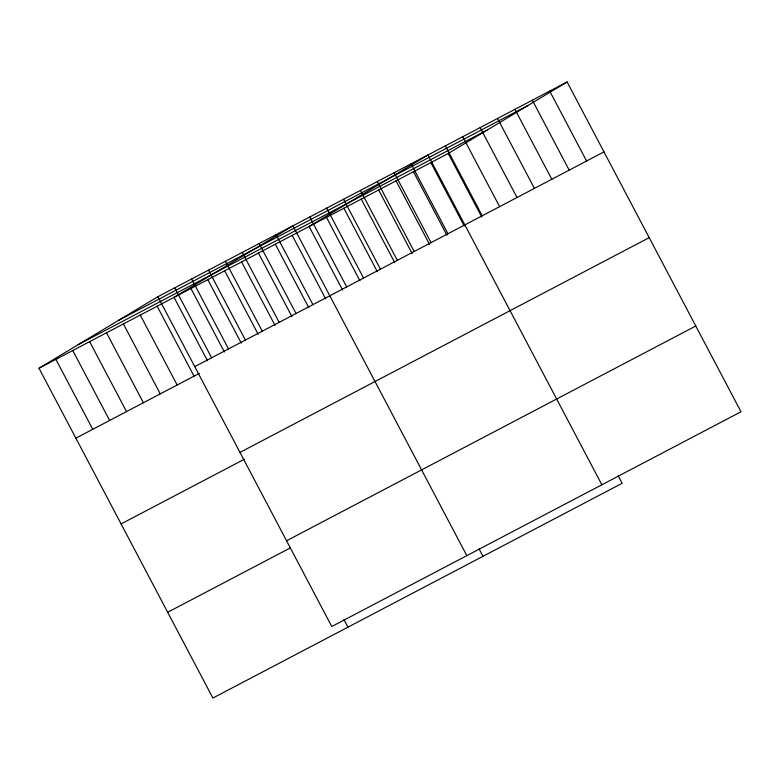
<?xml version="1.0" encoding="UTF-8"?>
<svg xmlns="http://www.w3.org/2000/svg" width="780" height="780" viewBox="0 0 780 780"><rect width="100%" height="100%" fill="white"/><g stroke="black" fill="none" stroke-linecap="round" stroke-linejoin="round"><path stroke-width="1.17" d="M618.16 475.79L622.118 483.298L212.891 698.042L39 368.228L157.882 296.702L567.109 81.959L741 411.772L331.773 626.515L157.882 296.702M39 368.228L448.227 153.484L567.109 81.959M118.648 320.307L527.875 105.563M78.234 344.623L487.461 129.88M194.756 366.639L603.983 151.886M75.874 438.165L199.309 373.386M239.967 452.4L649.194 237.647M121.085 523.926L244.53 459.147M286.552 540.755L695.779 326.011M167.671 612.28L290.062 548.057M549.715 91.085L586.589 161.011M532.331 100.21L569.195 170.137M514.937 109.337L551.801 179.264M497.543 118.462L534.407 188.389M480.148 127.589L517.023 197.525M462.755 136.714L499.629 206.651M445.36 145.841L482.235 215.777M448.227 153.484L481.699 216.957M601.858 484.78L427.976 154.966L309.094 226.502L342.556 289.975M430.833 162.611L464.305 226.083M411.089 163.829L447.964 233.756M413.439 171.736L446.911 235.209M394.212 172.692L431.077 242.619M396.055 180.862L429.517 244.335M377.335 181.545L414.2 251.472M378.661 189.989L412.123 253.471M360.448 190.408L397.322 260.335M361.267 199.114L394.729 262.597M343.57 199.261L380.435 269.197M343.873 208.24L377.344 271.723M326.693 208.124L363.558 278.05M326.479 217.376L359.95 280.849M309.806 216.976L346.681 286.913M479.027 548.808L482.976 556.306M466.82 555.652L292.929 225.839L174.047 297.365L207.509 360.838M292.207 235.355L325.679 298.828M276.052 234.692L312.916 304.629M275.33 244.218L308.792 307.69M259.165 243.555L296.039 313.482M258.453 253.071L291.915 316.553M242.287 252.408L279.152 322.345M241.566 261.934L275.038 325.406M225.4 261.271L262.275 331.198M224.689 270.787L258.151 334.269M208.523 270.133L245.398 340.06M207.802 279.649L241.274 343.122M191.646 278.986L228.511 348.913M190.924 288.502L224.396 351.985M174.759 287.849L211.633 357.776M343.98 619.671L347.939 627.178M157.16 306.228L194.035 376.155M140.283 315.081L177.157 385.008M123.406 323.944L160.27 393.871M106.519 332.797L143.393 402.724M89.641 341.659L126.516 411.587M72.764 350.512L109.629 420.449M55.877 359.375L92.752 429.302"/></g></svg>
